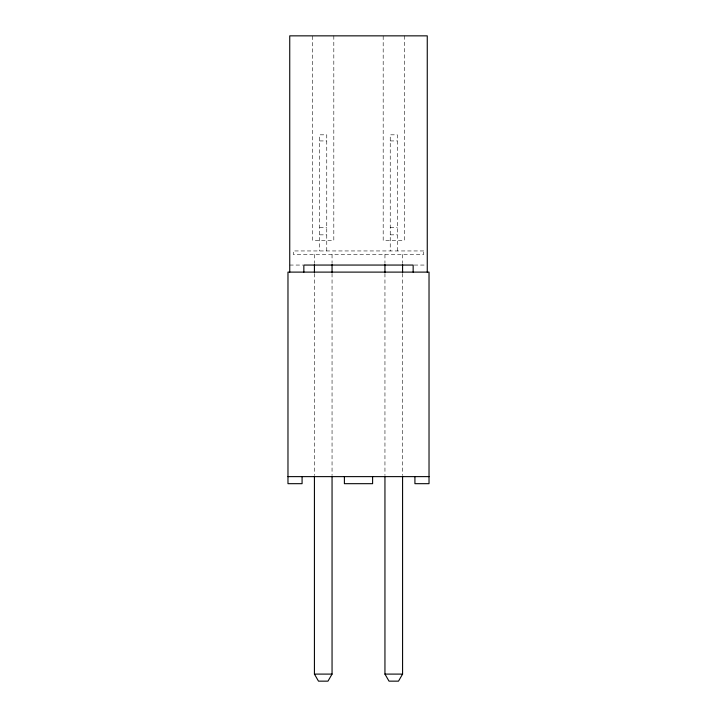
<?xml version="1.0" encoding="UTF-8"?>
<svg xmlns="http://www.w3.org/2000/svg" width="717" height="717" viewBox="0 0 717 717"><rect width="100%" height="100%" fill="white"/><g stroke="black" fill="none" stroke-linecap="round" stroke-linejoin="round"><path stroke-width="0.54" stroke-dasharray="3.58 2.69" d="M319.71 140.935L326.764 140.935M390.236 140.935L397.29 140.935M319.71 227.459L326.764 227.459M390.236 227.459L397.29 227.459M319.71 234.844L326.764 234.844M390.236 234.844L397.29 234.844M289.74 265.057L302.762 265.057M414.238 265.057L426.176 265.057M404.343 35.85L404.343 240.374L383.183 240.374L383.183 35.85M402.578 254.472L402.578 263.426M402.578 273.5L402.578 474.914M397.29 250.95L397.29 134.823L390.236 134.823L390.236 250.95M384.948 254.472L384.948 263.426M384.948 273.5L384.948 474.914M333.817 35.85L333.817 240.374L312.657 240.374L312.657 35.85M332.052 254.472L332.052 263.426M332.052 273.5L332.052 474.914M326.764 250.95L326.764 134.823L319.71 134.823L319.71 250.95M314.422 254.472L314.422 263.426M314.422 273.5L314.422 474.914M423.738 250.95L293.262 250.95L293.262 254.472L423.738 254.472L423.738 250.95"/><path stroke-width="1.08" d="M332.052 476.034L332.052 674.097L327.983 681.15L318.491 681.15L314.422 674.097L314.422 476.034M402.578 476.034L402.578 674.097L398.509 681.15L389.017 681.15L384.948 674.097L384.948 476.034M287.974 476.626L429.026 476.626M314.422 674.097L332.052 674.097M384.948 674.097L402.578 674.097M427.26 272.11L427.26 35.85L289.74 35.85L289.74 272.11M414.919 476.626L414.919 483.679L429.026 483.679L429.026 272.11L287.974 272.11L287.974 483.679L302.081 483.679L302.081 476.626M413.153 272.11L413.153 265.057L303.847 265.057L303.847 272.11M402.578 264.546L402.578 272.379M384.948 264.546L384.948 272.379M372.607 476.626L372.607 483.679L344.393 483.679L344.393 476.626M332.052 264.546L332.052 272.379M314.422 264.546L314.422 272.379"/></g></svg>
